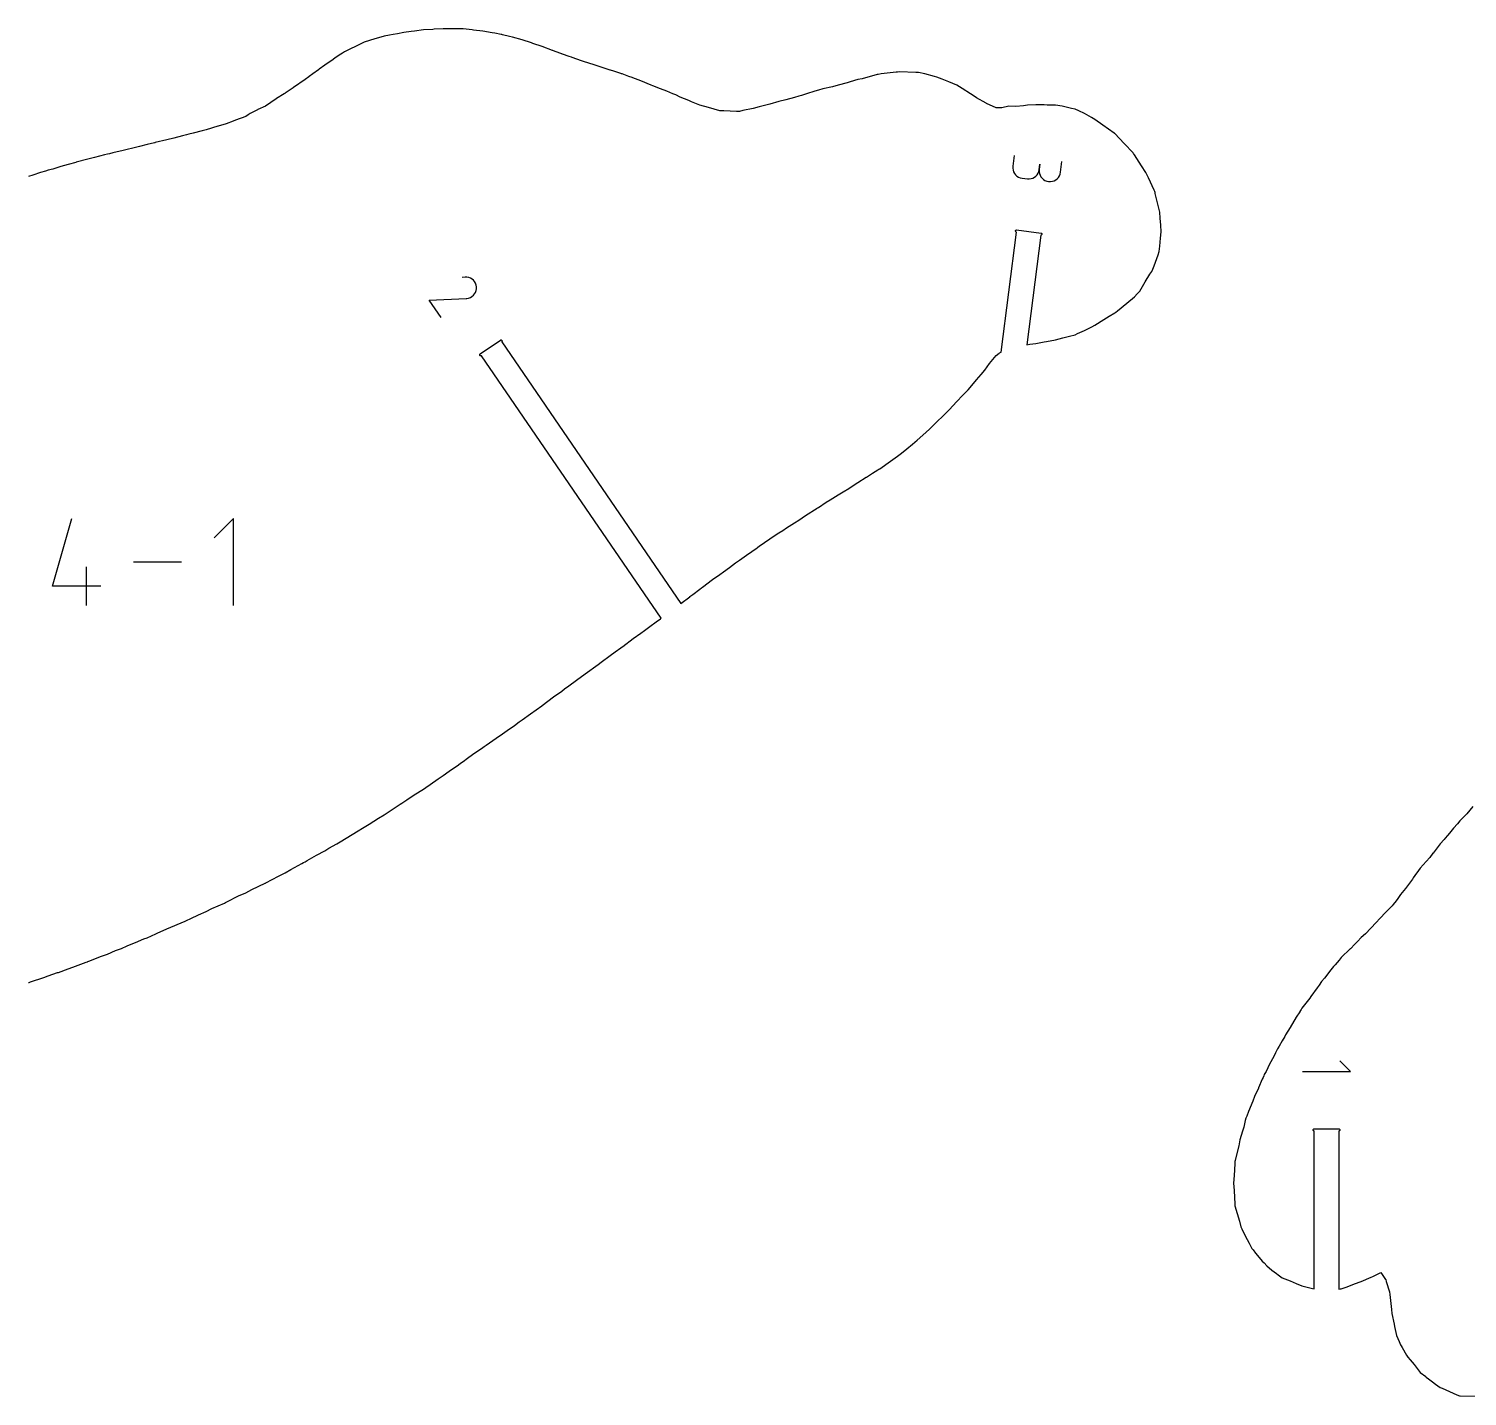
# Model space of a CAD drawing. Extents: x 0 to 560, y 0 to 480.
# Drawn here: x 67.1 to 134.1, y 85 to 148.8 of the extents above; entities that cross this region are included whole.
import ezdxf

# ---------------------------------------------------------------- set-up
doc = ezdxf.new("R2010")
doc.units = 0

msp = doc.modelspace()

# ---------------------------------------------------------------- linework, layer by layer
at = {"layer": 'annotation', "color": 1}
for p, q in [((112.935258, 142.347009), (112.932023, 142.257246)), ((112.932023, 142.257246), (112.944434, 142.170832)), ((112.997517, 142.840516), (112.935258, 142.347009)), ((112.935258, 142.347009), (112.935258, 142.347009)), ((114.148816, 142.10374), (114.16798, 142.191493)), ((114.16798, 142.191493), (114.164752, 142.10173)), ((114.16798, 142.191493), (114.199154, 142.438595)), ((114.199154, 142.438595), (114.16798, 142.191493)), ((114.16798, 142.191493), (114.16798, 142.191493)), ((115.154995, 142.066976), (115.217254, 142.560483)), ((112.944434, 142.170832), (112.971258, 142.089335)), ((112.971258, 142.089335), (113.011262, 142.01432)), ((113.011262, 142.01432), (113.063212, 141.947356)), ((113.063212, 141.947356), (113.125876, 141.890007)), ((113.125876, 141.890007), (113.198018, 141.843843)), ((113.198018, 141.843843), (113.278407, 141.810428)), ((113.278407, 141.810428), (113.365809, 141.791331)), ((113.365809, 141.791331), (113.612911, 141.760157)), ((113.612911, 141.760157), (113.612911, 141.760157)), ((113.612911, 141.760157), (113.702281, 141.756954)), ((113.702281, 141.756954), (113.788431, 141.769359)), ((113.788431, 141.769359), (113.869773, 141.79616)), ((113.869773, 141.79616), (113.94472, 141.836148)), ((113.94472, 141.836148), (114.011686, 141.888111)), ((114.011686, 141.888111), (114.069082, 141.950838)), ((114.069082, 141.950838), (114.115321, 142.023118)), ((114.115321, 142.023118), (114.148816, 142.10374)), ((114.164752, 142.10173), (114.177188, 142.015313)), ((114.177188, 142.015313), (114.204063, 141.933809)), ((114.204063, 141.933809), (114.244153, 141.858784)), ((114.244153, 141.858784), (114.296231, 141.791803)), ((114.296231, 141.791803), (114.359073, 141.734432)), ((114.359073, 141.734432), (114.431453, 141.688238)), ((114.431453, 141.688238), (114.512146, 141.654785)), ((114.512146, 141.654785), (114.599926, 141.63564)), ((114.599926, 141.63564), (114.599926, 141.63564)), ((114.599926, 141.63564), (114.689295, 141.632436)), ((114.689295, 141.632436), (114.775445, 141.644841)), ((114.775445, 141.644841), (114.856787, 141.671643)), ((114.856787, 141.671643), (114.931734, 141.711631)), ((114.931734, 141.711631), (114.9987, 141.763593)), ((114.9987, 141.763593), (115.056096, 141.82632)), ((115.056096, 141.82632), (115.102335, 141.8986)), ((115.102335, 141.8986), (115.135831, 141.979222)), ((115.135831, 141.979222), (115.154995, 142.066976)), ((87.395606, 137.176953), (87.25531, 137.160083)), ((87.485543, 137.175694), (87.395606, 137.176953)), ((87.571306, 137.159029), (87.485543, 137.175694)), ((87.651422, 137.128241), (87.571306, 137.159029)), ((87.724416, 137.084615), (87.651422, 137.128241)), ((87.788816, 137.029433), (87.724416, 137.084615)), ((87.843146, 136.963978), (87.788816, 137.029433)), ((87.885934, 136.889534), (87.843146, 136.963978)), ((87.915705, 136.807385), (87.885934, 136.889534)), ((87.930986, 136.718813), (87.915705, 136.807385)), ((85.714966, 136.107496), (87.455414, 136.184779)), ((87.455414, 136.184779), (87.455414, 136.184779)), ((87.455414, 136.184779), (87.457156, 136.18464)), ((87.457156, 136.18464), (87.458883, 136.184545)), ((87.458883, 136.184545), (87.460608, 136.184495)), ((87.460608, 136.184495), (87.462343, 136.18449)), ((87.462343, 136.18449), (87.464103, 136.184531)), ((87.464103, 136.184531), (87.465901, 136.184618)), ((87.465901, 136.184618), (87.46775, 136.184754)), ((87.46775, 136.184754), (87.469664, 136.184939)), ((87.469664, 136.184939), (87.471656, 136.185172)), ((87.471656, 136.185172), (87.560346, 136.19988)), ((87.471656, 136.185172), (87.471656, 136.185172)), ((87.560346, 136.19988), (87.642581, 136.229296)), ((87.642581, 136.229296), (87.717094, 136.271895)), ((87.717094, 136.271895), (87.782617, 136.326148)), ((87.782617, 136.326148), (87.837882, 136.39053)), ((87.837882, 136.39053), (87.881619, 136.463514)), ((87.881619, 136.463514), (87.912561, 136.543574)), ((87.912561, 136.543574), (87.92944, 136.629182)), ((87.92944, 136.629182), (87.930986, 136.718813)), ((87.930986, 136.718813), (87.930986, 136.718813)), ((86.276868, 135.286541), (85.714966, 136.107496)), ((68.157952, 122.757167), (69.060788, 125.923476)), ((76.603657, 125.923476), (75.698523, 125.018087)), ((76.603657, 121.852033), (76.603657, 125.923476)), ((69.740979, 121.852033), (69.740979, 123.660258)), ((74.171987, 123.887755), (71.945791, 123.887755)), ((70.418617, 122.757167), (68.157952, 122.757167)), ((128.672108, 100.125277), (128.173987, 100.623258)), ((126.432108, 100.125277), (128.672108, 100.125277))]:
    msp.add_line(p, q, dxfattribs=at)
at = {"layer": 'boundary', "color": 5}
for p, q in [((83.190139, 148.284515), (82.696763, 148.133554)), ((83.255901, 148.306317), (83.190139, 148.284515)), ((83.617472, 148.417997), (83.255901, 148.306317)), ((83.86762, 148.462682), (83.617472, 148.417997)), ((84.039791, 148.493483), (83.86762, 148.462682)), ((84.24185, 148.529489), (84.039791, 148.493483)), ((84.538182, 148.58234), (84.24185, 148.529489)), ((84.87703, 148.627626), (84.538182, 148.58234)), ((85.045909, 148.650441), (84.87703, 148.627626)), ((85.458894, 148.705609), (85.045909, 148.650441)), ((85.88933, 148.731537), (85.458894, 148.705609)), ((85.949167, 148.733681), (85.88933, 148.731537)), ((86.379605, 148.759607), (85.949167, 148.733681)), ((86.810041, 148.758817), (86.379605, 148.759607)), ((86.869878, 148.756478), (86.810041, 148.758817)), ((87.300314, 148.755686), (86.869878, 148.756478)), ((87.730752, 148.708506), (87.300314, 148.755686)), ((87.790589, 148.698348), (87.730752, 148.708506)), ((88.221026, 148.651169), (87.790589, 148.698348)), ((88.663944, 148.572788), (88.221026, 148.651169)), ((88.77944, 148.548807), (88.663944, 148.572788)), ((89.083244, 148.493483), (88.77944, 148.548807)), ((89.11249, 148.487352), (89.083244, 148.493483)), ((89.141736, 148.48122), (89.11249, 148.487352)), ((89.462861, 148.400734), (89.141736, 148.48122)), ((89.601641, 148.361006), (89.462861, 148.400734)), ((90.062447, 148.247544), (89.601641, 148.361006)), ((90.492884, 148.100868), (90.062447, 148.247544)), ((81.603274, 147.572773), (81.343374, 147.39603)), ((81.689663, 147.627231), (81.603274, 147.572773)), ((81.776052, 147.68169), (81.689663, 147.627231)), ((82.08998, 147.836291), (81.776052, 147.68169)), ((82.257353, 147.917143), (82.08998, 147.836291)), ((82.696763, 148.133554), (82.257353, 147.917143)), ((90.55272, 148.079329), (90.492884, 148.100868)), ((90.983157, 147.932651), (90.55272, 148.079329)), ((91.47202, 147.750001), (90.983157, 147.932651)), ((91.495176, 147.740129), (91.47202, 147.750001)), ((91.593186, 147.70248), (91.495176, 147.740129)), ((91.903868, 147.584218), (91.593186, 147.70248)), ((91.924504, 147.578495), (91.903868, 147.584218)), ((91.94514, 147.572773), (91.924504, 147.578495)), ((92.25365, 147.466265), (91.94514, 147.572773)), ((80.600259, 146.874868), (80.555733, 146.839735)), ((80.855342, 147.062542), (80.600259, 146.874868)), ((81.245122, 147.326928), (80.855342, 147.062542)), ((81.343374, 147.39603), (81.245122, 147.326928)), ((92.355179, 147.431826), (92.25365, 147.466265)), ((92.386165, 147.419016), (92.355179, 147.431826)), ((92.824578, 147.257768), (92.386165, 147.419016)), ((93.255016, 147.122144), (92.824578, 147.257768)), ((93.314854, 147.10066), (93.255016, 147.122144)), ((93.745289, 146.965036), (93.314854, 147.10066)), ((94.158281, 146.835274), (93.745289, 146.965036)), ((79.93463, 146.392762), (79.401006, 146.019191)), ((80.109986, 146.51598), (79.93463, 146.392762)), ((80.125296, 146.528845), (80.109986, 146.51598)), ((80.300651, 146.652061), (80.125296, 146.528845)), ((80.555733, 146.839735), (80.300651, 146.652061)), ((94.169805, 146.83131), (94.158281, 146.835274)), ((94.334433, 146.777739), (94.169805, 146.83131)), ((94.665998, 146.670529), (94.334433, 146.777739)), ((94.694349, 146.661295), (94.665998, 146.670529)), ((94.722701, 146.652061), (94.694349, 146.661295)), ((95.029034, 146.540391), (94.722701, 146.652061)), ((95.18378, 146.484515), (95.029034, 146.540391)), ((95.2186, 146.470681), (95.18378, 146.484515)), ((95.586708, 146.329449), (95.2186, 146.470681)), ((96.069347, 146.135949), (95.586708, 146.329449)), ((105.209794, 146.236082), (104.793817, 146.130309)), ((105.35096, 146.288498), (105.209794, 146.236082)), ((105.714524, 146.39997), (105.35096, 146.288498)), ((105.913755, 146.431027), (105.714524, 146.39997)), ((106.616493, 146.628222), (105.913755, 146.431027)), ((106.635235, 146.631867), (106.616493, 146.628222)), ((106.654933, 146.632766), (106.635235, 146.631867)), ((106.797446, 146.652061), (106.654933, 146.632766)), ((107.493689, 146.727705), (106.797446, 146.652061)), ((107.555948, 146.740178), (107.493689, 146.727705)), ((107.649249, 146.745363), (107.555948, 146.740178)), ((108.413615, 146.715105), (107.649249, 146.745363)), ((108.476659, 146.719394), (108.413615, 146.715105)), ((108.537588, 146.712991), (108.476659, 146.719394)), ((108.833782, 146.652061), (108.537588, 146.712991)), ((109.285656, 146.54035), (108.833782, 146.652061)), ((109.397366, 146.506537), (109.285656, 146.54035)), ((109.64447, 146.404959), (109.397366, 146.506537)), ((109.952742, 146.286724), (109.64447, 146.404959)), ((110.31808, 146.121808), (109.952742, 146.286724)), ((78.968716, 145.731352), (78.605799, 145.499086)), ((78.991318, 145.741056), (78.968716, 145.731352)), ((79.01392, 145.75076), (78.991318, 145.741056)), ((79.386915, 146.00846), (79.01392, 145.75076)), ((79.395274, 146.014288), (79.386915, 146.00846)), ((79.401006, 146.019191), (79.395274, 146.014288)), ((96.151317, 146.105091), (96.069347, 146.135949)), ((96.507422, 145.963921), (96.151317, 146.105091)), ((96.798339, 145.847941), (96.507422, 145.963921)), ((97.082797, 145.731352), (96.798339, 145.847941)), ((97.215466, 145.670275), (97.082797, 145.731352)), ((97.428129, 145.571306), (97.215466, 145.670275)), ((97.835416, 145.405764), (97.428129, 145.571306)), ((102.753221, 145.558196), (102.356344, 145.449097)), ((102.952392, 145.611313), (102.753221, 145.558196)), ((103.084545, 145.649754), (102.952392, 145.611313)), ((103.313289, 145.731352), (103.084545, 145.649754)), ((103.698305, 145.844695), (103.313289, 145.731352)), ((103.873103, 145.899339), (103.698305, 145.844695)), ((104.078454, 145.956268), (103.873103, 145.899339)), ((104.522067, 146.045249), (104.078454, 145.956268)), ((104.793817, 146.130309), (104.522067, 146.045249)), ((110.566937, 145.980211), (110.31808, 146.121808)), ((110.964038, 145.731352), (110.566937, 145.980211)), ((111.126496, 145.619058), (110.964038, 145.731352)), ((111.23879, 145.540052), (111.126496, 145.619058)), ((111.688622, 145.281519), (111.23879, 145.540052)), ((77.724771, 144.984473), (77.381185, 144.810641)), ((77.741374, 144.995075), (77.724771, 144.984473)), ((78.093209, 145.149287), (77.741374, 144.995075)), ((78.59097, 145.488584), (78.093209, 145.149287)), ((78.597216, 145.493768), (78.59097, 145.488584)), ((78.605799, 145.499086), (78.597216, 145.493768)), ((97.959519, 145.352789), (97.835416, 145.405764)), ((98.34884, 145.193837), (97.959519, 145.352789)), ((98.743454, 145.085213), (98.34884, 145.193837)), ((98.747559, 145.084251), (98.743454, 145.085213)), ((99.269554, 144.926142), (98.747559, 145.084251)), ((99.456019, 144.92989), (99.269554, 144.926142)), ((100.052157, 144.898962), (99.456019, 144.92989)), ((100.190261, 144.900961), (100.052157, 144.898962)), ((100.346252, 144.939926), (100.190261, 144.900961)), ((100.827836, 145.045307), (100.346252, 144.939926)), ((101.110971, 145.118813), (100.827836, 145.045307)), ((101.541108, 145.22674), (101.110971, 145.118813)), ((101.607507, 145.242356), (101.541108, 145.22674)), ((101.608155, 145.242523), (101.607507, 145.242356)), ((102.031685, 145.363576), (101.608155, 145.242523)), ((102.356344, 145.449097), (102.031685, 145.363576)), ((111.701467, 145.273317), (111.688622, 145.281519)), ((112.159498, 145.078764), (111.701467, 145.273317)), ((112.414528, 145.065669), (112.159498, 145.078764)), ((112.744094, 145.146757), (112.414528, 145.065669)), ((113.080211, 145.137112), (112.744094, 145.146757)), ((113.427988, 145.15842), (113.080211, 145.137112)), ((113.617626, 145.193934), (113.427988, 145.15842)), ((114.000922, 145.21186), (113.617626, 145.193934)), ((114.398004, 145.207723), (114.000922, 145.21186)), ((114.528992, 145.203281), (114.398004, 145.207723)), ((114.921629, 145.198997), (114.528992, 145.203281)), ((115.229863, 145.142006), (114.921629, 145.198997)), ((115.668763, 145.039455), (115.229863, 145.142006)), ((115.842343, 145.004638), (115.668763, 145.039455)), ((116.005746, 144.932601), (115.842343, 145.004638)), ((116.27052, 144.810641), (116.005746, 144.932601)), ((75.868865, 144.21076), (75.331078, 144.049017)), ((75.882862, 144.21471), (75.868865, 144.21076)), ((76.251788, 144.322648), (75.882862, 144.21471)), ((76.58176, 144.449967), (76.251788, 144.322648)), ((76.687123, 144.493423), (76.58176, 144.449967)), ((77.172499, 144.667819), (76.687123, 144.493423)), ((77.276841, 144.739231), (77.172499, 144.667819)), ((77.381185, 144.810641), (77.276841, 144.739231)), ((116.594976, 144.620139), (116.27052, 144.810641)), ((116.763053, 144.524049), (116.594976, 144.620139)), ((117.131703, 144.262038), (116.763053, 144.524049)), ((117.665606, 143.88993), (117.131703, 144.262038)), ((73.489656, 143.580764), (72.941911, 143.447784)), ((73.815231, 143.661307), (73.489656, 143.580764)), ((74.230662, 143.763739), (73.815231, 143.661307)), ((74.410367, 143.80815), (74.230662, 143.763739)), ((74.525199, 143.838635), (74.410367, 143.80815)), ((74.715613, 143.88993), (74.525199, 143.838635)), ((75.141649, 144.000227), (74.715613, 143.88993)), ((75.331078, 144.049017), (75.141649, 144.000227)), ((117.67561, 143.881257), (117.665606, 143.88993)), ((117.683761, 143.874265), (117.67561, 143.881257)), ((118.119671, 143.405128), (117.683761, 143.874265)), ((70.587908, 142.872381), (70.115298, 142.755256)), ((70.727525, 142.907019), (70.587908, 142.872381)), ((70.817245, 142.929265), (70.727525, 142.907019)), ((70.978476, 142.969219), (70.817245, 142.929265)), ((71.458681, 143.085548), (70.978476, 142.969219)), ((71.648235, 143.131457), (71.458681, 143.085548)), ((71.912868, 143.196364), (71.648235, 143.131457)), ((72.217682, 143.270723), (71.912868, 143.196364)), ((72.568946, 143.357041), (72.217682, 143.270723)), ((72.924726, 143.443578), (72.568946, 143.357041)), ((72.930477, 143.44498), (72.924726, 143.443578)), ((72.941911, 143.447784), (72.930477, 143.44498)), ((118.537702, 142.969219), (118.119671, 143.405128)), ((118.565137, 142.933572), (118.537702, 142.969219)), ((118.604474, 142.882887), (118.565137, 142.933572)), ((118.933317, 142.368072), (118.604474, 142.882887)), ((68.170134, 142.217876), (67.965393, 142.15666)), ((68.546623, 142.329337), (68.170134, 142.217876)), ((68.886104, 142.431313), (68.546623, 142.329337)), ((69.247743, 142.527381), (68.886104, 142.431313)), ((69.251554, 142.52836), (69.247743, 142.527381)), ((69.258418, 142.53017), (69.251554, 142.52836)), ((69.806815, 142.678682), (69.258418, 142.53017)), ((70.115298, 142.755256), (69.806815, 142.678682)), ((119.133493, 142.04851), (118.933317, 142.368072)), ((67.251605, 141.937366), (67.044683, 141.873832)), ((67.609003, 142.048509), (67.251605, 141.937366)), ((67.834646, 142.116747), (67.609003, 142.048509)), ((67.965393, 142.15666), (67.834646, 142.116747)), ((119.251621, 141.8016), (119.133493, 142.04851)), ((119.525185, 141.223655), (119.251621, 141.8016)), ((119.548874, 141.165675), (119.525185, 141.223655)), ((119.564384, 141.127798), (119.548874, 141.165675)), ((119.576315, 141.078975), (119.564384, 141.127798)), ((119.747144, 140.387237), (119.576315, 141.078975)), ((119.791278, 140.207088), (119.747144, 140.387237)), ((119.809574, 139.922699), (119.791278, 140.207088)), ((119.832282, 139.593475), (119.809574, 139.922699)), ((119.851842, 139.286378), (119.832282, 139.593475)), ((112.392191, 133.672565), (113.098981, 139.275078)), ((113.055632, 139.330943), (113.061803, 139.34945)), ((113.057013, 139.311483), (113.055632, 139.330943)), ((113.065736, 139.294033), (113.057013, 139.311483)), ((113.061803, 139.34945), (113.074587, 139.364188)), ((113.080474, 139.281249), (113.065736, 139.294033)), ((113.074587, 139.364188), (113.092037, 139.37291)), ((113.098981, 139.275078), (113.080474, 139.281249)), ((113.092037, 139.37291), (113.111497, 139.374292)), ((113.111497, 139.374292), (114.248485, 139.230854)), ((114.235969, 139.13164), (113.591453, 134.022754)), ((114.255429, 139.133022), (114.235969, 139.13164)), ((114.248485, 139.230854), (114.266992, 139.224683)), ((114.272879, 139.141745), (114.255429, 139.133022)), ((114.266992, 139.224683), (114.281729, 139.211899)), ((114.285663, 139.156482), (114.272879, 139.141745)), ((114.281729, 139.211899), (114.290453, 139.194449)), ((114.291834, 139.174989), (114.285663, 139.156482)), ((114.290453, 139.194449), (114.291834, 139.174989)), ((119.785315, 138.625797), (119.821956, 138.989606)), ((119.821956, 138.989606), (119.851842, 139.286378)), ((119.525185, 137.704343), (119.709516, 138.222548)), ((119.709516, 138.222548), (119.759116, 138.365667)), ((119.759116, 138.365667), (119.785315, 138.625797)), ((119.411893, 137.444956), (119.453699, 137.540701)), ((119.453699, 137.540701), (119.525185, 137.704343)), ((118.847906, 136.524246), (119.097925, 136.948403)), ((119.097925, 136.948403), (119.325641, 137.306541)), ((119.325641, 137.306541), (119.411893, 137.444956)), ((118.245519, 135.967075), (118.604474, 136.254091)), ((118.604474, 136.254091), (118.734997, 136.3983)), ((118.734997, 136.3983), (118.847906, 136.524246)), ((117.430388, 135.350161), (117.683761, 135.504992)), ((117.683761, 135.504992), (117.736636, 135.543713)), ((117.736636, 135.543713), (117.819043, 135.603535)), ((117.819043, 135.603535), (118.245519, 135.967075)), ((116.279419, 134.682825), (116.613665, 134.859674)), ((116.613665, 134.859674), (116.763053, 134.932257)), ((116.763053, 134.932257), (117.17191, 135.194679)), ((117.17191, 135.194679), (117.430388, 135.350161)), ((88.100708, 133.590348), (89.046404, 134.237631)), ((89.046404, 134.237631), (89.064344, 134.245297)), ((89.064344, 134.245297), (89.083851, 134.245515)), ((89.083851, 134.245515), (89.101958, 134.238251)), ((89.101958, 134.238251), (89.115906, 134.224611)), ((89.116526, 134.169057), (89.102886, 134.155109)), ((89.102886, 134.155109), (97.460219, 121.944824)), ((89.115906, 134.224611), (89.123572, 134.206671)), ((89.12379, 134.187164), (89.116526, 134.169057)), ((89.123572, 134.206671), (89.12379, 134.187164)), ((114.000922, 134.07524), (114.389527, 134.150719)), ((114.389527, 134.150719), (114.507789, 134.175957)), ((114.507789, 134.175957), (114.921629, 134.252603)), ((114.921629, 134.252603), (115.25891, 134.345546)), ((115.25891, 134.345546), (115.582723, 134.423205)), ((115.582723, 134.423205), (115.842343, 134.490849)), ((115.842343, 134.490849), (115.954522, 134.540366)), ((115.954522, 134.540366), (116.279419, 134.682825)), ((88.079803, 133.558294), (88.087068, 133.5764)), ((88.080021, 133.538786), (88.079803, 133.558294)), ((88.087688, 133.520847), (88.080021, 133.538786)), ((88.087068, 133.5764), (88.100708, 133.590348)), ((88.101636, 133.507207), (88.087688, 133.520847)), ((88.119742, 133.499943), (88.101636, 133.507207)), ((88.13925, 133.50016), (88.119742, 133.499943)), ((88.157189, 133.507827), (88.13925, 133.50016)), ((96.537596, 121.263831), (88.157189, 133.507827)), ((111.852481, 133.144067), (112.159498, 133.515957)), ((112.159498, 133.515957), (112.291528, 133.625878)), ((112.291528, 133.625878), (112.317251, 133.637809)), ((112.317251, 133.637809), (112.392191, 133.672565)), ((113.591453, 134.022754), (113.7201, 134.042934)), ((113.7201, 134.042934), (114.000922, 134.07524)), ((111.450947, 132.632473), (111.633453, 132.841404)), ((111.633453, 132.841404), (111.852481, 133.144067)), ((110.856549, 131.920693), (111.022917, 132.127322)), ((111.022917, 132.127322), (111.23879, 132.387479)), ((111.23879, 132.387479), (111.450947, 132.632473)), ((110.31808, 131.369316), (110.58963, 131.649054)), ((110.58963, 131.649054), (110.856549, 131.920693)), ((109.687701, 130.708223), (109.987121, 130.999982)), ((109.987121, 130.999982), (110.139202, 131.172349)), ((110.139202, 131.172349), (110.31808, 131.369316)), ((109.056017, 130.079272), (109.225855, 130.250649)), ((109.225855, 130.250649), (109.397366, 130.420326)), ((109.397366, 130.420326), (109.687701, 130.708223)), ((108.258949, 129.386875), (108.476659, 129.570734)), ((108.476659, 129.570734), (108.740923, 129.807258)), ((108.740923, 129.807258), (109.056017, 130.079272)), ((107.225339, 128.590295), (107.555948, 128.819619)), ((107.555948, 128.819619), (107.737805, 128.960517)), ((107.737805, 128.960517), (107.99751, 129.158561)), ((107.99751, 129.158561), (108.258949, 129.386875)), ((106.390458, 128.026214), (106.635235, 128.180759)), ((106.635235, 128.180759), (106.689142, 128.214771)), ((106.689142, 128.214771), (106.725871, 128.237851)), ((106.725871, 128.237851), (107.225339, 128.590295)), ((105.285788, 127.31714), (105.493531, 127.451164)), ((105.493531, 127.451164), (105.714524, 127.590047)), ((105.714524, 127.590047), (106.092332, 127.838991)), ((106.092332, 127.838991), (106.103871, 127.846518)), ((106.103871, 127.846518), (106.390458, 128.026214)), ((104.237479, 126.67263), (104.424785, 126.794852)), ((104.424785, 126.794852), (104.425052, 126.795017)), ((104.425052, 126.795017), (104.793817, 127.019804)), ((104.793817, 127.019804), (105.02326, 127.159922)), ((105.02326, 127.159922), (105.285788, 127.31714)), ((103.26886, 126.054892), (103.811991, 126.39643)), ((103.811991, 126.39643), (103.833064, 126.410138)), ((103.833064, 126.410138), (103.873103, 126.43612)), ((103.873103, 126.43612), (104.237479, 126.67263)), ((102.213581, 125.364193), (102.38883, 125.475719)), ((102.38883, 125.475719), (102.749889, 125.712978)), ((102.749889, 125.712978), (102.952392, 125.843942)), ((102.952392, 125.843942), (103.26886, 126.054892)), ((101.110971, 124.61882), (101.607688, 124.96402)), ((101.607688, 124.96402), (101.626877, 124.977414)), ((101.626877, 124.977414), (101.627145, 124.977596)), ((101.627145, 124.977596), (102.031685, 125.245612)), ((102.031685, 125.245612), (102.213581, 125.364193)), ((100.190261, 123.975415), (100.515291, 124.210021)), ((100.515291, 124.210021), (101.019544, 124.555008)), ((101.019544, 124.555008), (101.050437, 124.576585)), ((101.050437, 124.576585), (101.110971, 124.61882)), ((99.269553, 123.305579), (99.447465, 123.436921)), ((99.447465, 123.436921), (99.720528, 123.634298)), ((99.720528, 123.634298), (100.006865, 123.844411)), ((100.006865, 123.844411), (100.190261, 123.975415)), ((98.467949, 122.713588), (98.936906, 123.068407)), ((98.936906, 123.068407), (99.269553, 123.305579)), ((97.460219, 121.944824), (97.869336, 122.26706)), ((97.869336, 122.26706), (97.879128, 122.274371)), ((97.879128, 122.274371), (98.013795, 122.373304)), ((98.013795, 122.373304), (98.34884, 122.621621)), ((98.34884, 122.621621), (98.422588, 122.678741)), ((98.422588, 122.678741), (98.467949, 122.713588)), ((95.755637, 120.688077), (96.007452, 120.872166)), ((96.007452, 120.872166), (96.30585, 121.09514)), ((96.30585, 121.09514), (96.507422, 121.240669)), ((96.507422, 121.240669), (96.537596, 121.263831)), ((94.752356, 119.951456), (95.239066, 120.31586)), ((95.239066, 120.31586), (95.586708, 120.560916)), ((95.586708, 120.560916), (95.755637, 120.688077)), ((93.745289, 119.213928), (94.162177, 119.529231)), ((94.162177, 119.529231), (94.165423, 119.531595)), ((94.165423, 119.531595), (94.399803, 119.697711)), ((94.399803, 119.697711), (94.665998, 119.887519)), ((94.665998, 119.887519), (94.716295, 119.924939)), ((94.716295, 119.924939), (94.752356, 119.951456)), ((92.824578, 118.540752), (93.098266, 118.743082)), ((93.098266, 118.743082), (93.497463, 119.030745)), ((93.497463, 119.030745), (93.607792, 119.112974)), ((93.607792, 119.112974), (93.745289, 119.213928)), ((92.034055, 117.966461), (92.232636, 118.110036)), ((92.232636, 118.110036), (92.584459, 118.370018)), ((92.584459, 118.370018), (92.824578, 118.540752)), ((90.987373, 117.189324), (91.513142, 117.591338)), ((91.513142, 117.591338), (91.903868, 117.870484)), ((91.903868, 117.870484), (92.034055, 117.966461)), ((90.062447, 116.524989), (90.440278, 116.805298)), ((90.440278, 116.805298), (90.977964, 117.18245)), ((90.977964, 117.18245), (90.983157, 117.186143)), ((90.983157, 117.186143), (90.985698, 117.188066)), ((90.985698, 117.188066), (90.987373, 117.189324)), ((89.141736, 115.872089), (89.363687, 116.032302)), ((89.363687, 116.032302), (89.703087, 116.268613)), ((89.703087, 116.268613), (89.922312, 116.426435)), ((89.922312, 116.426435), (90.062447, 116.524989)), ((88.28111, 115.279814), (88.379443, 115.347903)), ((88.379443, 115.347903), (88.838672, 115.668252)), ((88.838672, 115.668252), (89.141736, 115.872089)), ((87.300314, 114.584103), (87.504467, 114.730981)), ((87.504467, 114.730981), (87.74386, 114.904869)), ((87.74386, 114.904869), (88.221026, 115.237193)), ((88.221026, 115.237193), (88.28111, 115.279814)), ((86.379605, 113.930077), (86.66281, 114.132515)), ((86.66281, 114.132515), (87.083025, 114.427192)), ((87.083025, 114.427192), (87.184374, 114.500766)), ((87.184374, 114.500766), (87.300314, 114.584103)), ((85.458894, 113.298002), (85.574387, 113.377436)), ((85.574387, 113.377436), (85.766108, 113.506482)), ((85.766108, 113.506482), (86.138805, 113.766526)), ((86.138805, 113.766526), (86.379605, 113.930077)), ((84.451917, 112.639911), (84.538182, 112.695514)), ((84.538182, 112.695514), (84.685362, 112.79345)), ((84.685362, 112.79345), (85.025465, 113.023768)), ((85.025465, 113.023768), (85.458894, 113.298002)), ((83.359619, 111.943132), (83.617472, 112.097794)), ((83.617472, 112.097794), (83.903364, 112.288005)), ((83.903364, 112.288005), (84.370869, 112.585771)), ((84.370869, 112.585771), (84.451917, 112.639911)), ((133.974256, 112.019622), (133.771015, 111.815209)), ((134.093319, 112.139367), (133.974256, 112.019622)), ((134.379624, 112.485507), (134.093319, 112.139367)), ((82.341582, 111.30988), (82.696762, 111.522305)), ((82.696762, 111.522305), (82.776741, 111.572639)), ((82.776741, 111.572639), (82.927619, 111.665061)), ((82.927619, 111.665061), (83.359619, 111.943132)), ((133.479677, 111.472496), (133.286579, 111.232643)), ((133.660858, 111.672873), (133.479677, 111.472496)), ((133.771015, 111.815209), (133.660858, 111.672873)), ((81.047251, 110.535535), (81.41352, 110.744349)), ((81.41352, 110.744349), (81.653325, 110.887804)), ((81.653325, 110.887804), (81.776052, 110.959347)), ((81.776052, 110.959347), (82.209098, 111.232015)), ((82.209098, 111.232015), (82.341582, 111.30988)), ((132.850301, 110.748568), (132.52746, 110.3133)), ((133.036256, 110.940026), (132.850301, 110.748568)), ((133.088677, 111.000007), (133.036256, 110.940026)), ((133.200612, 111.125853), (133.088677, 111.000007)), ((133.286579, 111.232643), (133.200612, 111.125853)), ((80.030828, 109.959326), (80.469155, 110.215317)), ((80.469155, 110.215317), (80.855342, 110.422639)), ((80.855342, 110.422639), (81.047251, 110.535535)), ((132.37068, 110.112341), (132.200451, 109.915145)), ((132.521916, 110.306806), (132.37068, 110.112341)), ((132.52746, 110.3133), (132.521916, 110.306806)), ((78.691817, 109.23655), (79.01392, 109.395996)), ((79.01392, 109.395996), (79.279393, 109.546881)), ((79.279393, 109.546881), (79.790631, 109.82364)), ((79.790631, 109.82364), (79.868875, 109.868534)), ((79.868875, 109.868534), (79.93463, 109.904584)), ((79.93463, 109.904584), (80.030828, 109.959326)), ((131.853705, 109.492289), (131.679812, 109.269966)), ((131.92959, 109.601384), (131.853705, 109.492289)), ((132.200451, 109.915145), (131.92959, 109.601384)), ((77.458174, 108.612271), (78.071224, 108.902928)), ((78.071224, 108.902928), (78.083775, 108.909223)), ((78.083775, 108.909223), (78.093209, 108.913722)), ((78.093209, 108.913722), (78.106816, 108.920846)), ((78.106816, 108.920846), (78.691817, 109.23655)), ((131.238201, 108.653062), (131.008883, 108.382525)), ((131.466124, 108.970703), (131.238201, 108.653062)), ((131.561737, 109.098828), (131.466124, 108.970703)), ((131.596934, 109.14984), (131.561737, 109.098828)), ((131.679812, 109.269966), (131.596934, 109.14984)), ((75.590236, 107.720986), (76.181695, 107.982217)), ((76.181695, 107.982217), (76.225112, 108.002447)), ((76.225112, 108.002447), (76.251788, 108.014789)), ((76.251788, 108.014789), (76.284757, 108.030871)), ((76.284757, 108.030871), (76.840235, 108.316029)), ((76.840235, 108.316029), (77.172499, 108.462778)), ((77.172499, 108.462778), (77.458174, 108.612271)), ((130.809826, 108.085316), (130.659231, 107.909398)), ((130.886628, 108.19999), (130.809826, 108.085316)), ((131.008883, 108.382525), (130.886628, 108.19999)), ((74.61268, 107.263821), (74.964985, 107.4276)), ((74.964985, 107.4276), (75.331078, 107.590733)), ((75.331078, 107.590733), (75.590236, 107.720986)), ((130.088169, 107.308623), (130.044907, 107.253143)), ((130.273781, 107.50371), (130.088169, 107.308623)), ((130.611511, 107.846468), (130.273781, 107.50371)), ((130.659231, 107.909398), (130.611511, 107.846468)), ((73.048769, 106.581687), (73.489656, 106.776276)), ((73.489656, 106.776276), (73.68458, 106.862547)), ((73.68458, 106.862547), (74.156498, 107.06151)), ((74.156498, 107.06151), (74.343027, 107.142594)), ((74.343027, 107.142594), (74.410367, 107.171235)), ((74.410367, 107.171235), (74.61268, 107.263821)), ((129.865449, 107.06745), (129.369094, 106.550598)), ((129.869558, 107.071262), (129.865449, 107.06745)), ((129.870118, 107.071804), (129.869558, 107.071262)), ((129.871089, 107.073002), (129.870118, 107.071804)), ((130.044907, 107.253143), (129.871089, 107.073002)), ((71.374436, 105.866997), (71.648235, 105.977585)), ((71.648235, 105.977585), (71.756172, 106.025685)), ((71.756172, 106.025685), (72.032773, 106.140796)), ((72.032773, 106.140796), (72.416983, 106.306221)), ((72.416983, 106.306221), (72.568946, 106.364739)), ((72.568946, 106.364739), (72.977025, 106.548878)), ((72.977025, 106.548878), (73.048769, 106.581687)), ((128.884225, 106.058291), (128.675934, 105.851298)), ((129.005262, 106.191559), (128.884225, 106.058291)), ((129.167459, 106.370141), (129.005262, 106.191559)), ((129.369094, 106.550598), (129.167459, 106.370141)), ((69.849664, 105.262938), (70.44996, 105.497652)), ((70.44996, 105.497652), (70.727525, 105.601308)), ((70.727525, 105.601308), (71.105396, 105.762926)), ((71.105396, 105.762926), (71.374436, 105.866997)), ((128.143093, 105.309293), (127.955988, 105.098786)), ((128.246748, 105.440093), (128.143093, 105.309293)), ((128.666521, 105.841124), (128.246748, 105.440093)), ((128.675934, 105.851298), (128.666521, 105.841124)), ((67.965393, 104.580495), (68.402419, 104.736401)), ((68.402419, 104.736401), (68.436631, 104.748848)), ((68.436631, 104.748848), (68.886104, 104.905703)), ((68.886104, 104.905703), (69.114691, 104.9915)), ((69.114691, 104.9915), (69.735327, 105.220089)), ((69.735327, 105.220089), (69.789776, 105.240352)), ((69.789776, 105.240352), (69.806814, 105.246522)), ((69.806814, 105.246522), (69.849664, 105.262938)), ((127.763344, 104.864927), (127.463543, 104.472428)), ((127.889602, 105.015999), (127.763344, 104.864927)), ((127.911925, 105.044779), (127.889602, 105.015999)), ((127.955988, 105.098786), (127.911925, 105.044779)), ((67.044683, 104.267714), (67.067259, 104.275864)), ((67.067259, 104.275864), (67.137388, 104.299375)), ((67.137388, 104.299375), (67.754771, 104.509998)), ((67.754771, 104.509998), (67.965393, 104.580495)), ((127.127311, 104.031265), (126.825756, 103.619065)), ((127.214695, 104.157726), (127.127311, 104.031265)), ((127.326038, 104.318849), (127.214695, 104.157726)), ((127.463543, 104.472428), (127.326038, 104.318849)), ((126.780302, 103.54915), (126.405327, 103.070766)), ((126.825756, 103.619065), (126.780302, 103.54915)), ((126.14995, 102.662397), (125.862378, 102.175457)), ((126.30811, 102.903759), (126.14995, 102.662397)), ((126.314366, 102.91441), (126.30811, 102.903759)), ((126.372985, 103.017754), (126.314366, 102.91441)), ((126.38792, 103.042234), (126.372985, 103.017754)), ((126.405327, 103.070766), (126.38792, 103.042234)), ((125.750141, 102.004241), (125.650743, 101.835402)), ((125.862378, 102.175457), (125.750141, 102.004241)), ((125.354822, 101.305758), (125.274236, 101.173388)), ((125.484617, 101.553631), (125.354822, 101.305758)), ((125.614873, 101.763658), (125.484617, 101.553631)), ((125.650743, 101.835402), (125.614873, 101.763658)), ((125.097121, 100.823436), (124.902114, 100.459881)), ((125.173279, 100.990729), (125.097121, 100.823436)), ((125.274236, 101.173388), (125.173279, 100.990729)), ((124.653861, 99.977216), (124.627741, 99.920473)), ((124.741885, 100.129324), (124.653861, 99.977216)), ((124.902114, 100.459881), (124.741885, 100.129324)), ((124.385858, 99.352408), (124.207193, 98.963703)), ((124.387395, 99.355515), (124.385858, 99.352408)), ((124.563906, 99.771445), (124.387395, 99.355515)), ((124.596687, 99.840922), (124.563906, 99.771445)), ((124.627741, 99.920473), (124.596687, 99.840922)), ((124.125871, 98.741103), (123.921132, 98.257358)), ((124.207193, 98.963703), (124.125871, 98.741103)), ((123.803666, 97.950191), (123.772316, 97.835108)), ((123.844971, 98.046992), (123.803666, 97.950191)), ((123.921132, 98.257358), (123.844971, 98.046992)), ((123.643193, 97.343006), (123.584667, 97.145635)), ((123.700056, 97.533322), (123.643193, 97.343006)), ((123.772316, 97.835108), (123.700056, 97.533322)), ((126.929108, 97.397057), (126.932914, 97.416191)), ((126.932914, 97.377923), (126.929108, 97.397057)), ((126.932914, 97.416191), (126.943753, 97.432412)), ((126.943753, 97.361702), (126.932914, 97.377923)), ((126.943753, 97.432412), (126.959974, 97.443251)), ((126.959974, 97.350863), (126.943753, 97.361702)), ((126.959974, 97.443251), (126.979108, 97.447057)), ((126.979108, 97.347057), (126.959974, 97.350863)), ((126.979108, 97.447057), (128.125108, 97.447057)), ((126.979108, 89.984625), (126.979108, 97.347057)), ((128.125108, 97.447057), (128.144242, 97.443251)), ((128.144243, 97.350863), (128.125108, 97.347057)), ((128.125108, 97.347057), (128.125108, 89.97581)), ((128.144242, 97.443251), (128.160464, 97.432412)), ((128.160464, 97.361702), (128.144243, 97.350863)), ((128.160464, 97.432412), (128.171302, 97.416191)), ((128.171302, 97.377923), (128.160464, 97.361702)), ((128.171302, 97.416191), (128.175108, 97.397057)), ((128.175108, 97.397057), (128.171302, 97.377923)), ((123.463662, 96.658769), (123.314339, 96.054828)), ((123.519128, 96.936679), (123.463662, 96.658769)), ((123.582838, 97.140332), (123.519128, 96.936679)), ((123.584667, 97.145635), (123.582838, 97.140332)), ((123.289951, 95.923166), (123.283038, 95.810936)), ((123.298727, 95.964659), (123.289951, 95.923166)), ((123.314339, 96.054828), (123.298727, 95.964659)), ((123.254632, 95.27055), (123.226842, 94.909654)), ((123.283038, 95.810936), (123.254632, 95.27055)), ((123.226842, 94.909654), (123.24839, 94.576439)), ((123.24839, 94.576439), (123.27698, 93.933506)), ((123.27698, 93.933506), (123.278921, 93.896141)), ((123.278921, 93.896141), (123.281695, 93.882326)), ((123.281695, 93.882326), (123.28718, 93.852305)), ((123.28718, 93.852305), (123.495256, 93.143814)), ((123.495256, 93.143814), (123.569958, 92.882629)), ((123.569958, 92.882629), (123.611067, 92.788316)), ((123.611067, 92.788316), (123.643193, 92.714606)), ((123.643193, 92.714606), (123.749285, 92.500886)), ((123.749285, 92.500886), (123.767317, 92.462921)), ((123.767317, 92.462921), (123.953393, 92.111212)), ((123.953393, 92.111212), (124.079633, 91.869117)), ((124.079633, 91.869117), (124.132684, 91.799787)), ((124.132684, 91.799787), (124.241669, 91.64979)), ((124.241669, 91.64979), (124.494007, 91.352741)), ((124.494007, 91.352741), (124.563906, 91.270455)), ((124.563906, 91.270455), (124.646097, 91.193358)), ((124.646097, 91.193358), (124.771144, 91.066617)), ((124.771144, 91.066617), (125.003435, 90.855604)), ((125.003435, 90.855604), (125.218413, 90.699651)), ((125.218413, 90.699651), (125.307525, 90.634963)), ((125.307525, 90.634963), (125.484617, 90.506559)), ((129.645316, 90.528384), (129.71952, 90.569422)), ((129.71952, 90.569422), (130.088169, 90.743056)), ((130.088169, 90.743056), (130.314503, 90.425894)), ((125.484617, 90.506559), (125.857198, 90.355602)), ((125.857198, 90.355602), (126.135241, 90.233375)), ((126.135241, 90.233375), (126.405327, 90.120524)), ((126.405327, 90.120524), (126.837303, 90.018473)), ((126.837303, 90.018473), (126.907322, 90.00094)), ((126.907322, 90.00094), (126.909109, 90.000534)), ((126.909109, 90.000534), (126.979108, 89.984625)), ((128.125108, 89.97581), (128.195108, 89.981839)), ((128.195108, 89.981839), (128.246748, 89.986286)), ((128.246748, 89.986286), (128.516801, 90.080375)), ((128.516801, 90.080375), (128.864836, 90.215255)), ((128.864836, 90.215255), (129.167459, 90.321761)), ((129.167459, 90.321761), (129.645316, 90.528384)), ((130.314503, 90.425894), (130.323448, 90.414274)), ((130.323448, 90.414274), (130.338961, 90.333383)), ((130.338961, 90.333383), (130.498471, 89.842091)), ((130.498471, 89.842091), (130.515567, 89.726632)), ((130.515567, 89.726632), (130.533989, 89.44726)), ((130.533989, 89.44726), (130.591419, 89.022785)), ((130.591419, 89.022785), (130.595369, 88.828579)), ((130.595369, 88.828579), (130.711776, 88.332842)), ((130.711776, 88.332842), (130.732922, 88.227679)), ((130.732922, 88.227679), (130.822581, 87.815066)), ((130.822581, 87.815066), (130.88548, 87.667254)), ((130.88548, 87.667254), (130.943196, 87.531621)), ((130.943196, 87.531621), (131.008883, 87.377256)), ((131.008883, 87.377256), (131.037286, 87.326752)), ((131.037286, 87.326752), (131.080658, 87.244736)), ((131.080658, 87.244736), (131.29392, 86.895145)), ((131.29392, 86.895145), (131.351014, 86.801554)), ((131.351014, 86.801554), (131.456833, 86.670023)), ((131.456833, 86.670023), (131.640889, 86.45092)), ((131.640889, 86.45092), (131.92959, 86.082545)), ((131.92959, 86.082545), (132.182994, 85.892255)), ((132.182994, 85.892255), (132.205874, 85.872943)), ((132.205874, 85.872943), (132.316973, 85.788041)), ((132.316973, 85.788041), (132.506231, 85.645117)), ((132.506231, 85.645117), (132.645509, 85.539938)), ((132.645509, 85.539938), (132.850301, 85.385285)), ((132.850301, 85.385285), (132.951321, 85.353778)), ((132.951321, 85.353778), (133.63505, 85.042221)), ((133.63505, 85.042221), (133.752855, 84.99878)), ((133.752855, 84.99878), (133.771015, 84.992419)), ((133.771015, 84.992419), (133.791989, 84.992045)), ((133.791989, 84.992045), (134.664363, 84.976771))]:
    msp.add_line(p, q, dxfattribs=at)

doc.saveas('drawing.dxf')
